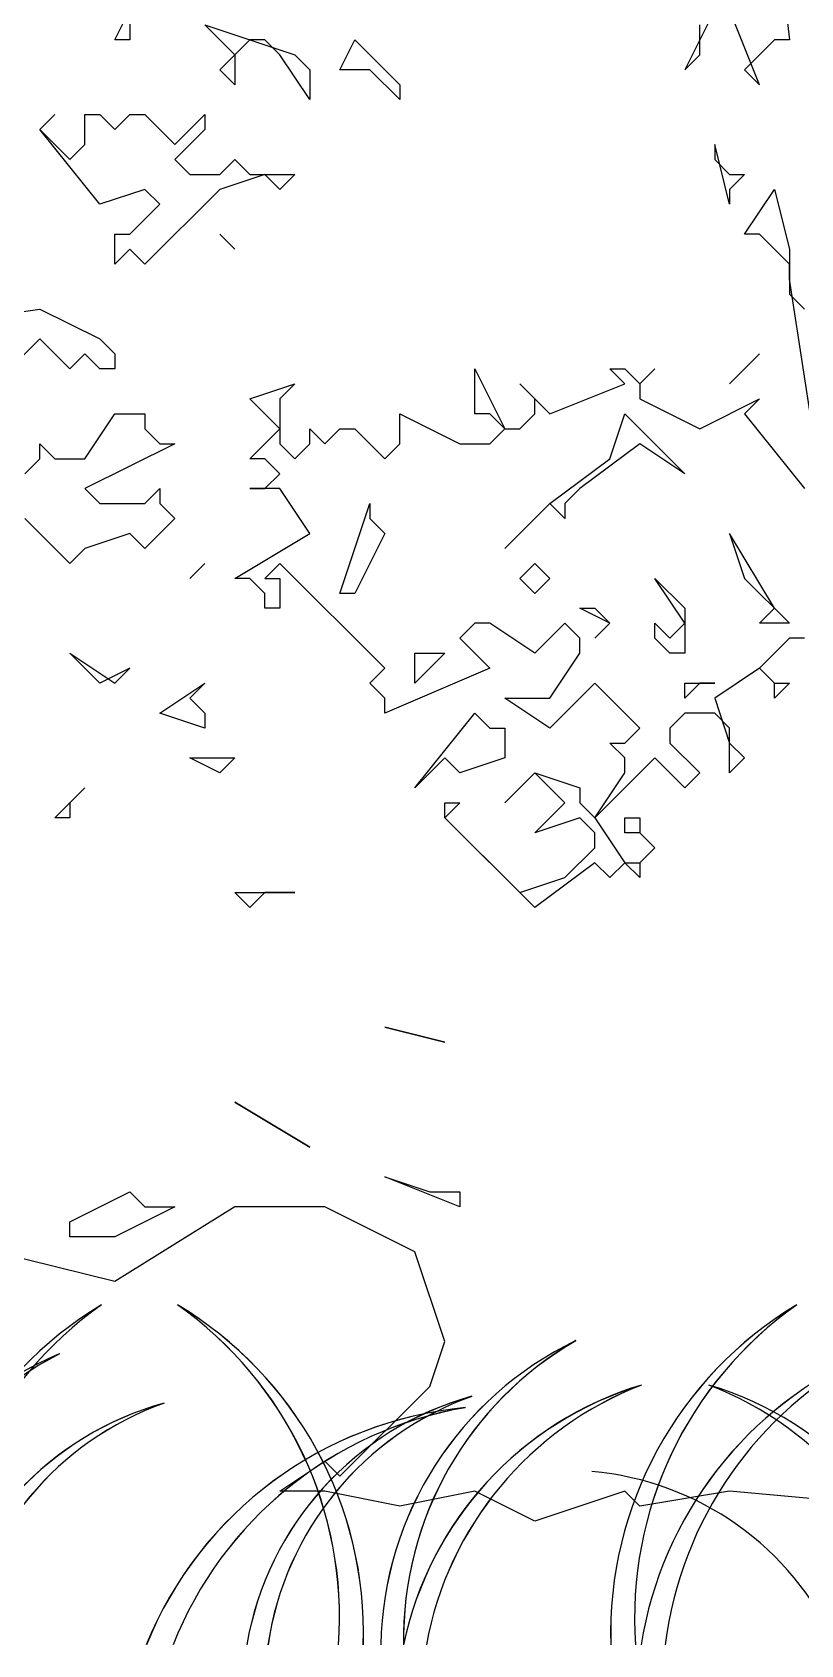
# Model space of a CAD drawing. Header units: millimetres. Extents: x 3633 to 4629, y 3430 to 3787.
# Drawn here: x 3993.19 to 3995.71, y 3587.54 to 3592.82 of the extents above; entities that cross this region are included whole.
import ezdxf

# ---------------------------------------------------------------- set-up
doc = ezdxf.new("R2010")
doc.units = ezdxf.units.MM

# ---------------------------------------------------------------- blocks, each defined once
blk = doc.blocks.new('grass')
at = {"color": 0}
for centre, radius, start, end in [((283.4, 7.6), 250.6, 120.9153, 181.7436), ((299.1, 17.8), 250.6, 125.1975, 184.082), ((498.8, 7.6), 250.6, 120.9153, 181.7436), ((514.5, 17.8), 250.6, 125.1975, 184.082), ((290.9, 7.6), 250.6, 358.2564, 59.0847), ((275.2, 17.8), 250.6, 355.918, 54.8025), ((953.9, 7.6), 250.6, 120.9153, 181.7436), ((969.6, 17.8), 250.6, 125.1975, 184.082), ((1174, 7.6), 250.6, 120.9153, 181.7436), ((1189.7, 17.8), 250.6, 125.1975, 184.082), ((300.2, -39.5), 250.6, 113.3716, 170.93), ((317.1, -31.4), 250.6, 117.6539, 172.7928), ((441.8, -39.5), 250.6, 113.3716, 170.93), ((458.7, -31.4), 250.6, 117.6539, 172.7928), ((778.4, -4.1), 225.6, 115.7068, 178.9593), ((793.3, 3.8), 225.6, 119.989, 180.9593), ((970.7, -39.5), 250.6, 113.3716, 170.93), ((987.6, -31.4), 250.6, 117.6539, 172.7928), ((1190.7, -39.5), 250.6, 113.3716, 170.93), ((1207.6, -31.4), 250.6, 117.6539, 172.7928), ((788.6, -45.9), 225.6, 106.7576, 168.2484), ((804.6, -40.5), 225.6, 111.0398, 169.6613), ((702.6, -45.9), 225.6, 11.7516, 73.2424), ((686.6, -40.5), 225.6, 10.3387, 68.9602), ((666.7, -34.5), 204.5, 105.3788, 170.2977), ((681.3, -29.9), 204.5, 109.661, 171.6027), ((465.3, -38.9), 204.5, 105.3788, 169.0232), ((479.8, -34.3), 204.5, 109.661, 170.3333), ((631.6, -94.2), 250.6, 95.3506, 157.9162), ((650.1, -91.8), 250.6, 99.6328, 158.5173), ((18.2, -79.9), 193.4, 24.414, 89.3231), ((3.8, -79.2), 193.4, 24.1831, 85.0409)]:
    blk.add_arc(centre, radius, start, end, dxfattribs=at)
blk = doc.blocks.new('Pine 3 Elev_133')
at = {"color": 0}
for p, q in [((134.8, 2135.9), (154.8, 1976.2)), ((-745.2, 1976.2), (-725.2, 2016.2)), ((-725.2, 2016.2), (-725.2, 1976.2)), ((54.8, 2016.2), (14.8, 1936.3)), ((114.8, 1916.3), (74.8, 2016.2)), ((-585.2, 1956.3), (-625.2, 1996.2)), ((-625.2, 1996.2), (-505.2, 1956.3)), ((34.8, 1956.3), (34.8, 1996.2)), ((-725.2, 1976.2), (-745.2, 1976.2)), ((-565.2, 1976.2), (-585.2, 1956.3)), ((-545.2, 1976.2), (-565.2, 1976.2)), ((-525.2, 1956.3), (-545.2, 1976.2)), ((-445.2, 1936.3), (-425.2, 1976.2)), ((-425.2, 1976.2), (-365.2, 1916.3)), ((134.8, 1976.2), (94.8, 1936.3)), ((154.8, 1976.2), (134.8, 1976.2)), ((-605.2, 1936.3), (-585.2, 1956.3)), ((-585.2, 1916.3), (-605.2, 1936.3)), ((-585.2, 1956.3), (-585.2, 1916.3)), ((-485.2, 1896.4), (-525.2, 1956.3)), ((-505.2, 1956.3), (-485.2, 1936.3)), ((-485.2, 1936.3), (-485.2, 1896.4)), ((-405.2, 1936.3), (-445.2, 1936.3)), ((-365.2, 1896.4), (-405.2, 1936.3)), ((14.8, 1936.3), (34.8, 1956.3)), ((94.8, 1936.3), (114.8, 1916.3)), ((-365.2, 1916.3), (-365.2, 1896.4)), ((-845.2, 1856.5), (-825.2, 1876.4)), ((-825.2, 1876.4), (-845.2, 1856.5)), ((-785.2, 1836.5), (-785.2, 1876.4)), ((-785.2, 1876.4), (-765.2, 1876.4)), ((-765.2, 1876.4), (-745.2, 1856.5)), ((-745.2, 1856.5), (-725.2, 1876.4)), ((-725.2, 1876.4), (-705.2, 1876.4)), ((-705.2, 1876.4), (-665.2, 1836.5)), ((-665.2, 1836.5), (-625.2, 1876.4)), ((-625.2, 1876.4), (-625.2, 1856.5)), ((-765.2, 1756.7), (-845.2, 1856.5)), ((-845.2, 1856.5), (-805.2, 1816.5)), ((-625.2, 1856.5), (-665.2, 1816.5)), ((-805.2, 1816.5), (-785.2, 1836.5)), ((74.8, 1756.7), (54.8, 1836.5)), ((54.8, 1836.5), (54.8, 1816.5)), ((-665.2, 1816.5), (-645.2, 1796.6)), ((-605.2, 1796.6), (-585.2, 1816.5)), ((-585.2, 1816.5), (-565.2, 1796.6)), ((54.8, 1816.5), (74.8, 1796.6)), ((-645.2, 1796.6), (-605.2, 1796.6)), ((-545.2, 1796.6), (-605.2, 1776.6)), ((-565.2, 1796.6), (-505.2, 1796.6)), ((-525.2, 1776.6), (-545.2, 1796.6)), ((-505.2, 1796.6), (-525.2, 1776.6)), ((74.8, 1796.6), (94.8, 1796.6)), ((94.8, 1796.6), (74.8, 1776.6)), ((-705.2, 1776.6), (-765.2, 1756.7)), ((-605.2, 1776.6), (-705.2, 1676.8)), ((-685.2, 1756.7), (-705.2, 1776.6)), ((74.8, 1776.6), (74.8, 1756.7)), ((94.8, 1716.7), (134.8, 1776.6)), ((134.8, 1776.6), (154.8, 1696.8)), ((-725.2, 1716.7), (-685.2, 1756.7)), ((-745.2, 1676.8), (-745.2, 1716.7)), ((-745.2, 1716.7), (-725.2, 1716.7)), ((-605.2, 1716.7), (-585.2, 1696.8)), ((-585.2, 1696.8), (-605.2, 1716.7)), ((114.8, 1716.7), (94.8, 1716.7)), ((154.8, 1676.8), (114.8, 1716.7)), ((-725.2, 1696.8), (-745.2, 1676.8)), ((-705.2, 1676.8), (-725.2, 1696.8)), ((154.8, 1696.8), (154.8, 1636.9)), ((154.8, 1656.8), (154.8, 1676.8)), ((194.8, 1397.3), (154.8, 1656.8)), ((154.8, 1636.9), (174.8, 1616.9)), ((-985.2, 1597), (-845.2, 1616.9)), ((-845.2, 1616.9), (-765.2, 1577)), ((-845.2, 1577), (-905.2, 1517.1)), ((-805.2, 1537.1), (-845.2, 1577)), ((-765.2, 1577), (-745.2, 1557)), ((-785.2, 1557), (-805.2, 1537.1)), ((-765.2, 1537.1), (-785.2, 1557)), ((-745.2, 1557), (-745.2, 1537.1)), ((114.8, 1557), (74.8, 1517.1)), ((74.8, 1517.1), (114.8, 1557)), ((-745.2, 1537.1), (-765.2, 1537.1)), ((-265.2, 1477.2), (-265.2, 1537.1)), ((-265.2, 1537.1), (-225.2, 1457.2)), ((-65.2, 1517.1), (-85.2, 1537.1)), ((-85.2, 1537.1), (-65.2, 1537.1)), ((-65.2, 1537.1), (-45.2, 1517.1)), ((-45.2, 1517.1), (-25.2, 1537.1)), ((-25.2, 1537.1), (-45.2, 1517.1)), ((-565.2, 1497.1), (-505.2, 1517.1)), ((-505.2, 1517.1), (-525.2, 1497.1)), ((-185.2, 1497.1), (-205.2, 1517.1)), ((-205.2, 1517.1), (-165.2, 1477.2)), ((-165.2, 1477.2), (-65.2, 1517.1)), ((-45.2, 1517.1), (-45.2, 1497.1)), ((-525.2, 1457.2), (-565.2, 1497.1)), ((-525.2, 1497.1), (-525.2, 1437.3)), ((-185.2, 1477.2), (-185.2, 1497.1)), ((-45.2, 1497.1), (34.8, 1457.2)), ((34.8, 1457.2), (114.8, 1497.1)), ((114.8, 1497.1), (94.8, 1477.2)), ((-785.2, 1417.3), (-745.2, 1477.2)), ((-745.2, 1477.2), (-705.2, 1477.2)), ((-705.2, 1477.2), (-705.2, 1457.2)), ((-365.2, 1437.3), (-365.2, 1477.2)), ((-365.2, 1477.2), (-285.2, 1437.3)), ((-245.2, 1477.2), (-265.2, 1477.2)), ((-225.2, 1457.2), (-245.2, 1477.2)), ((-205.2, 1457.2), (-185.2, 1477.2)), ((-85.2, 1417.3), (-65.2, 1477.2)), ((-65.2, 1477.2), (14.8, 1397.3)), ((94.8, 1477.2), (174.8, 1377.4)), ((-705.2, 1457.2), (-685.2, 1437.3)), ((-565.2, 1417.3), (-525.2, 1457.2)), ((-485.2, 1437.3), (-485.2, 1457.2)), ((-485.2, 1457.2), (-465.2, 1437.3)), ((-465.2, 1437.3), (-445.2, 1457.2)), ((-445.2, 1457.2), (-425.2, 1457.2)), ((-425.2, 1457.2), (-385.2, 1417.3)), ((-245.2, 1437.3), (-225.2, 1457.2)), ((-225.2, 1457.2), (-205.2, 1457.2)), ((-845.2, 1417.3), (-845.2, 1437.3)), ((-845.2, 1437.3), (-825.2, 1417.3)), ((-665.2, 1437.3), (-785.2, 1377.4)), ((-685.2, 1437.3), (-665.2, 1437.3)), ((-525.2, 1437.3), (-505.2, 1417.3)), ((-505.2, 1417.3), (-485.2, 1437.3)), ((-385.2, 1417.3), (-365.2, 1437.3)), ((-285.2, 1437.3), (-245.2, 1437.3)), ((-45.2, 1437.3), (-125.2, 1377.4)), ((14.8, 1397.3), (-45.2, 1437.3)), ((-865.2, 1397.3), (-845.2, 1417.3)), ((-825.2, 1417.3), (-785.2, 1417.3)), ((-545.2, 1417.3), (-565.2, 1417.3)), ((-525.2, 1397.3), (-545.2, 1417.3)), ((-165.2, 1357.4), (-85.2, 1417.3)), ((-785.2, 1377.4), (-765.2, 1357.4)), ((-705.2, 1357.4), (-685.2, 1377.4)), ((-685.2, 1377.4), (-685.2, 1357.4)), ((-525.2, 1377.4), (-565.2, 1377.4)), ((-565.2, 1377.4), (-545.2, 1377.4)), ((-545.2, 1377.4), (-525.2, 1397.3)), ((-485.2, 1317.5), (-525.2, 1377.4)), ((-125.2, 1377.4), (-145.2, 1357.4)), ((-765.2, 1357.4), (-705.2, 1357.4)), ((-685.2, 1357.4), (-665.2, 1337.5)), ((-445.2, 1237.6), (-405.2, 1357.4)), ((-405.2, 1357.4), (-405.2, 1337.5)), ((-165.2, 1357.4), (-225.2, 1297.5)), ((-225.2, 1297.5), (-165.2, 1357.4)), ((-145.2, 1337.5), (-165.2, 1357.4)), ((-145.2, 1357.4), (-145.2, 1337.5)), ((-805.2, 1277.6), (-865.2, 1337.5)), ((-665.2, 1337.5), (-705.2, 1297.5)), ((-405.2, 1337.5), (-385.2, 1317.5)), ((-725.2, 1317.5), (-785.2, 1297.5)), ((-705.2, 1297.5), (-725.2, 1317.5)), ((-585.2, 1257.6), (-485.2, 1317.5)), ((-385.2, 1317.5), (-425.2, 1237.6)), ((134.8, 1217.7), (74.8, 1317.5)), ((74.8, 1317.5), (94.8, 1257.6)), ((-785.2, 1297.5), (-805.2, 1277.6)), ((-645.2, 1257.6), (-625.2, 1277.6)), ((-625.2, 1277.6), (-645.2, 1257.6)), ((-525.2, 1277.6), (-545.2, 1257.6)), ((-385.2, 1137.8), (-525.2, 1277.6)), ((-205.2, 1257.6), (-185.2, 1277.6)), ((-185.2, 1277.6), (-165.2, 1257.6)), ((-565.2, 1257.6), (-585.2, 1257.6)), ((-545.2, 1237.6), (-565.2, 1257.6)), ((-545.2, 1257.6), (-525.2, 1257.6)), ((-525.2, 1257.6), (-525.2, 1217.7)), ((-185.2, 1237.6), (-205.2, 1257.6)), ((-165.2, 1257.6), (-185.2, 1237.6)), ((14.8, 1197.7), (-25.2, 1257.6)), ((-25.2, 1257.6), (14.8, 1217.7)), ((94.8, 1257.6), (154.8, 1197.7)), ((-545.2, 1217.7), (-545.2, 1237.6)), ((-425.2, 1237.6), (-445.2, 1237.6)), ((-525.2, 1217.7), (-545.2, 1217.7)), ((-85.2, 1197.7), (-125.2, 1217.7)), ((-125.2, 1217.7), (-105.2, 1217.7)), ((-105.2, 1217.7), (-85.2, 1197.7)), ((14.8, 1217.7), (14.8, 1157.8)), ((114.8, 1197.7), (134.8, 1217.7)), ((-265.2, 1197.7), (-285.2, 1177.8)), ((-245.2, 1197.7), (-265.2, 1197.7)), ((-185.2, 1157.8), (-245.2, 1197.7)), ((-145.2, 1197.7), (-185.2, 1157.8)), ((-125.2, 1177.8), (-145.2, 1197.7)), ((-85.2, 1197.7), (-105.2, 1177.8)), ((-105.2, 1177.8), (-85.2, 1197.7)), ((-25.2, 1177.8), (-25.2, 1197.7)), ((-25.2, 1197.7), (-5.2, 1177.8)), ((-5.2, 1177.8), (14.8, 1197.7)), ((154.8, 1197.7), (114.8, 1197.7)), ((-285.2, 1177.8), (-245.2, 1137.8)), ((-125.2, 1157.8), (-125.2, 1177.8)), ((-5.2, 1157.8), (-25.2, 1177.8)), ((154.8, 1177.8), (114.8, 1137.8)), ((174.8, 1177.8), (154.8, 1177.8)), ((-765.2, 1117.9), (-805.2, 1157.8)), ((-805.2, 1157.8), (-745.2, 1117.9)), ((-345.2, 1117.9), (-345.2, 1157.8)), ((-345.2, 1157.8), (-305.2, 1157.8)), ((-305.2, 1157.8), (-345.2, 1117.9)), ((-165.2, 1097.9), (-125.2, 1157.8)), ((14.8, 1157.8), (-5.2, 1157.8)), ((-725.2, 1137.8), (-765.2, 1117.9)), ((-745.2, 1117.9), (-725.2, 1137.8)), ((-405.2, 1117.9), (-385.2, 1137.8)), ((-245.2, 1137.8), (-385.2, 1077.9)), ((114.8, 1137.8), (54.8, 1097.9)), ((114.8, 1137.8), (134.8, 1117.9)), ((134.8, 1117.9), (114.8, 1137.8)), ((-685.2, 1077.9), (-625.2, 1117.9)), ((-625.2, 1117.9), (-645.2, 1097.9)), ((-645.2, 1097.9), (-625.2, 1077.9)), ((-385.2, 1097.9), (-405.2, 1117.9)), ((-385.2, 1077.9), (-385.2, 1097.9)), ((-165.2, 1058), (-225.2, 1097.9)), ((-225.2, 1097.9), (-165.2, 1097.9)), ((-105.2, 1117.9), (-165.2, 1058)), ((-45.2, 1058), (-105.2, 1117.9)), ((34.8, 1117.9), (14.8, 1097.9)), ((14.8, 1097.9), (14.8, 1117.9)), ((14.8, 1117.9), (54.8, 1117.9)), ((54.8, 1117.9), (34.8, 1117.9)), ((54.8, 1097.9), (74.8, 1038)), ((134.8, 1117.9), (154.8, 1117.9)), ((154.8, 1117.9), (134.8, 1097.9)), ((134.8, 1097.9), (134.8, 1117.9)), ((-625.2, 1058), (-685.2, 1077.9)), ((-625.2, 1077.9), (-625.2, 1058)), ((-345.2, 978.1), (-265.2, 1077.9)), ((-265.2, 1077.9), (-245.2, 1058)), ((14.8, 1077.9), (-5.2, 1058)), ((54.8, 1077.9), (14.8, 1077.9)), ((74.8, 1058), (54.8, 1077.9)), ((-245.2, 1058), (-225.2, 1058)), ((-225.2, 1058), (-225.2, 1018.1)), ((-65.2, 1038), (-45.2, 1058)), ((-5.2, 1058), (-5.2, 1038)), ((74.8, 998.1), (74.8, 1058)), ((-65.2, 1018.1), (-85.2, 1038)), ((-85.2, 1038), (-65.2, 1038)), ((-5.2, 1038), (34.8, 998.1)), ((74.8, 1038), (94.8, 1018.1)), ((-605.2, 998.1), (-645.2, 1018.1)), ((-645.2, 1018.1), (-585.2, 1018.1)), ((-585.2, 1018.1), (-605.2, 998.1)), ((-305.2, 1018.1), (-345.2, 978.1)), ((-285.2, 998.1), (-305.2, 1018.1)), ((-225.2, 1018.1), (-285.2, 998.1)), ((-25.2, 1018.1), (-105.2, 938.2)), ((-65.2, 998.1), (-65.2, 1018.1)), ((14.8, 978.1), (-25.2, 1018.1)), ((94.8, 1018.1), (74.8, 998.1)), ((-185.2, 998.1), (-225.2, 958.2)), ((-225.2, 958.2), (-185.2, 998.1)), ((-145.2, 958.2), (-185.2, 998.1)), ((-185.2, 998.1), (-125.2, 978.1)), ((-105.2, 938.2), (-65.2, 998.1)), ((34.8, 998.1), (14.8, 978.1)), ((-825.2, 938.2), (-785.2, 978.1)), ((-785.2, 978.1), (-805.2, 958.2)), ((-125.2, 978.1), (-125.2, 958.2)), ((-805.2, 958.2), (-805.2, 938.2)), ((-305.2, 938.2), (-305.2, 958.2)), ((-305.2, 958.2), (-285.2, 958.2)), ((-285.2, 958.2), (-305.2, 938.2)), ((-185.2, 918.3), (-145.2, 958.2)), ((-125.2, 958.2), (-105.2, 938.2)), ((-805.2, 938.2), (-825.2, 938.2)), ((-185.2, 818.4), (-305.2, 938.2)), ((-305.2, 938.2), (-205.2, 838.4)), ((-125.2, 938.2), (-185.2, 918.3)), ((-105.2, 918.3), (-125.2, 938.2)), ((-105.2, 938.2), (-65.2, 878.3)), ((-65.2, 918.3), (-65.2, 938.2)), ((-65.2, 938.2), (-45.2, 938.2)), ((-45.2, 938.2), (-45.2, 918.3)), ((-105.2, 898.3), (-105.2, 918.3)), ((-45.2, 918.3), (-65.2, 918.3)), ((-25.2, 898.3), (-45.2, 918.3)), ((-45.2, 918.3), (-25.2, 898.3)), ((-145.2, 858.4), (-105.2, 898.3)), ((-45.2, 878.3), (-25.2, 898.3)), ((-25.2, 898.3), (-45.2, 878.3)), ((-105.2, 878.3), (-185.2, 818.4)), ((-85.2, 858.4), (-105.2, 878.3)), ((-65.2, 878.3), (-85.2, 858.4)), ((-65.2, 878.3), (-45.2, 878.3)), ((-45.2, 858.4), (-65.2, 878.3)), ((-45.2, 878.3), (-45.2, 858.4)), ((-205.2, 838.4), (-145.2, 858.4)), ((-565.2, 818.4), (-585.2, 838.4)), ((-585.2, 838.4), (-505.2, 838.4)), ((-545.2, 838.4), (-565.2, 818.4)), ((-505.2, 838.4), (-545.2, 838.4)), ((-385.2, 658.7), (-305.2, 638.8)), ((-305.2, 638.8), (-385.2, 658.7)), ((-585.2, 558.9), (-485.2, 499)), ((-485.2, 499), (-585.2, 558.9)), ((-285.2, 419.2), (-385.2, 459.1)), ((-385.2, 459.1), (-325.2, 439.2)), ((-805.2, 399.2), (-725.2, 439.2)), ((-725.2, 439.2), (-705.2, 419.2)), ((-325.2, 439.2), (-285.2, 439.2)), ((-285.2, 439.2), (-285.2, 419.2)), ((-585.2, 419.2), (-745.2, 319.4)), ((-665.2, 419.2), (-745.2, 379.3)), ((-705.2, 419.2), (-665.2, 419.2)), ((-465.2, 419.2), (-585.2, 419.2)), ((-345.2, 359.3), (-465.2, 419.2)), ((-805.2, 379.3), (-805.2, 399.2)), ((-745.2, 379.3), (-805.2, 379.3)), ((-745.2, 319.4), (-905.2, 359.3)), ((-305.2, 239.5), (-345.2, 359.3)), ((-325.2, 179.7), (-305.2, 239.5)), ((-445.2, 59.9), (-325.2, 179.7)), ((-525.2, 39.9), (-465.2, 79.8)), ((-465.2, 79.8), (-445.2, 59.9)), ((-465.2, 39.9), (-525.2, 39.9)), ((-365.2, 20), (-465.2, 39.9)), ((-265.2, 39.9), (-365.2, 20)), ((-185.2, 0), (-265.2, 39.9)), ((-65.2, 39.9), (-185.2, 0)), ((-45.2, 20), (-65.2, 39.9)), ((74.8, 39.9), (-45.2, 20)), ((294.8, 20), (74.8, 39.9))]:
    blk.add_line(p, q, dxfattribs=at)

msp = doc.modelspace()

# ---------------------------------------------------------------- linework, layer by layer
at = {"color": 0}
for centre, radius, start, end in [((3993.0232, 3587.5754), 1.2532, 358.2564, 59.0847), ((3992.9447, 3587.6265), 1.2532, 355.918, 54.8025), ((3996.3384, 3587.5754), 1.2532, 120.9153, 181.7436), ((3996.4169, 3587.6265), 1.2532, 125.1975, 184.082), ((3995.4607, 3587.5168), 1.1279, 115.7068, 178.9593), ((3995.5352, 3587.5561), 1.1279, 119.989, 180.9593), ((3993.7775, 3587.3397), 1.2532, 113.3716, 170.93), ((3993.862, 3587.38), 1.2532, 117.6539, 172.7928), ((3996.4222, 3587.3397), 1.2532, 113.3716, 170.93), ((3994.9021, 3587.3649), 1.0226, 105.3788, 170.2977), ((3994.975, 3587.3879), 1.0226, 109.661, 171.6027), ((3995.5117, 3587.3075), 1.1279, 106.7576, 168.2484), ((3995.5914, 3587.3348), 1.1279, 111.0398, 169.6613), ((3993.8949, 3587.3425), 1.0226, 105.3788, 169.0232), ((3993.9678, 3587.3655), 1.0226, 109.661, 170.3333), ((3994.7264, 3587.0661), 1.2532, 95.3506, 157.9162), ((3994.8193, 3587.0783), 1.2532, 99.6328, 158.5173), ((3994.94, 3587.1412), 0.9668, 24.1831, 85.0409)]:
    msp.add_arc(centre, radius, start, end, dxfattribs=at)

# ---------------------------------------------------------------- block references
for name, p, xscale, yscale, zscale in [('Pine 3 Elev_133', (3995.2911, 3587.9423), 0.002454764377558604, 0.002454764377558604, 0.002454764377558604), ('grass', (3991.5686, 3587.5373), 0.005, 0.005, 0.005)]:
    msp.add_blockref(name, p, dxfattribs=dict(at, xscale=xscale, yscale=yscale, zscale=zscale))

doc.saveas('drawing.dxf')
